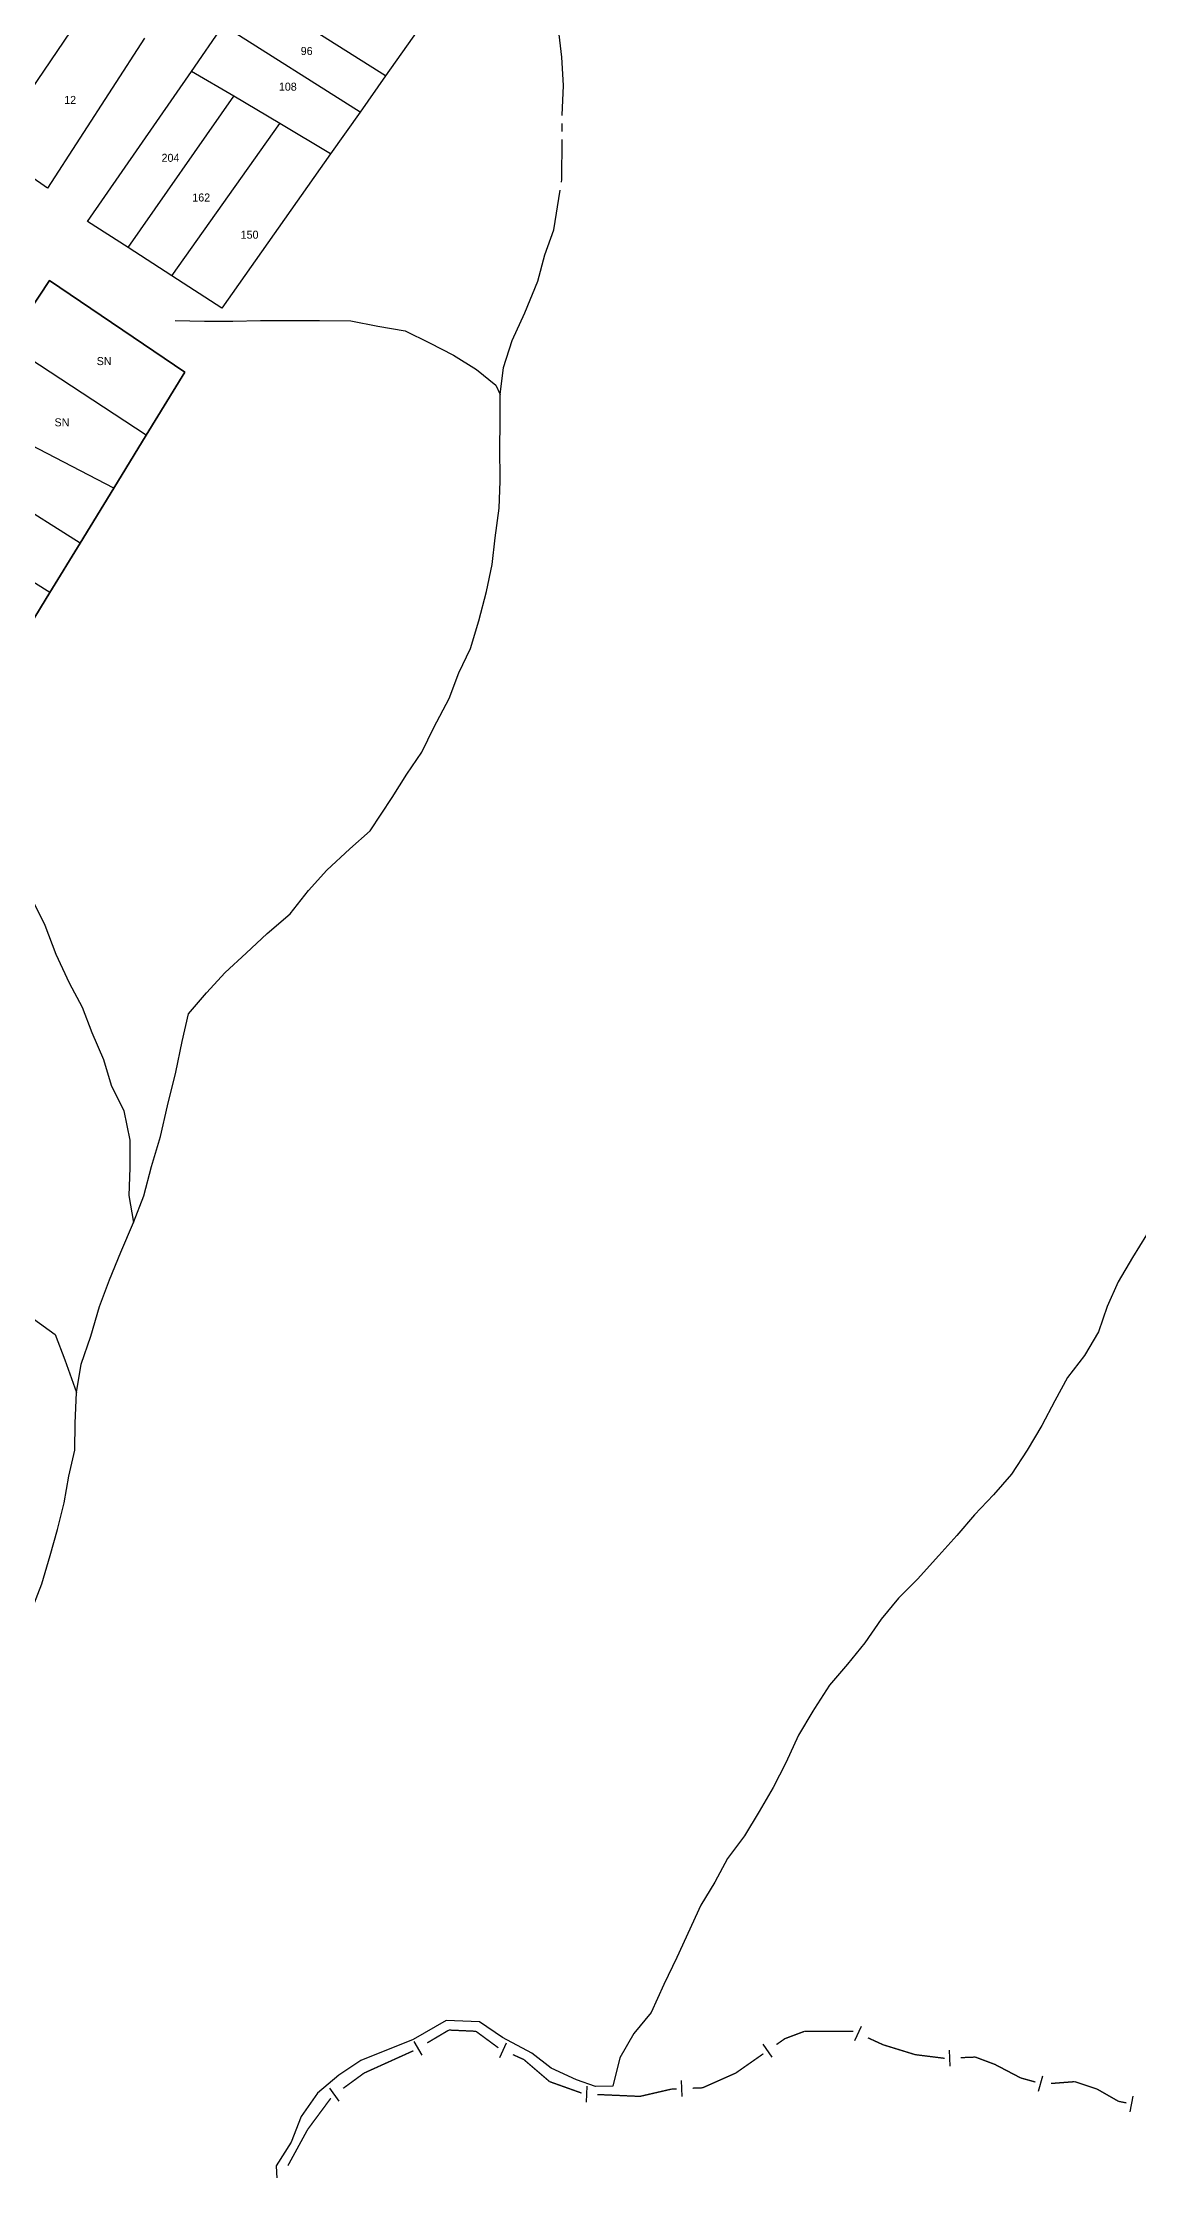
# Model space of a CAD drawing. Extents: x 209193 to 212081, y 4877574 to 4880493.
# Drawn here: x 210606.3 to 210811.7, y 4877821.3 to 4878220.3 of the extents above; entities that cross this region are included whole.
import ezdxf
from ezdxf.enums import TextEntityAlignment as Align

# ---------------------------------------------------------------- set-up
doc = ezdxf.new("R2010")
doc.units = 0
doc.header["$LTSCALE"] = 1.5
doc.header["$MEASUREMENT"] = 0
doc.linetypes.add('TRACO_13', pattern=[8, 5, -1, 1, -1])
for name, color, linetype in [('CD_MALHA_LOTES', 7, 'CONTINUOUS'), ('HD-CURSO-INTER', 170, 'CONTINUOUS'), ('HD-CURSO-PERENE', 170, 'CONTINUOUS'), ('LM-LIM-SETORES-BAIRROS', 250, 'CONTINUOUS'), ('RU-QUADRA', 210, 'CONTINUOUS'), ('Th_NmrPort', 1, 'CONTINUOUS')]:
    doc.layers.add(name, color=color, linetype=linetype)

msp = doc.modelspace()

# ---------------------------------------------------------------- linework, layer by layer
at = {"layer": 'CD_MALHA_LOTES', "linetype": 'Continuous', "flags": 128}
for points in [[(210596.561436, 4878200.3511), (210615.318031, 4878227.908866)], [(210670.573046, 4878214.040271), (210644.885047, 4878230.301784)], [(210634.190502, 4878214.886223), (210640.167676, 4878223.501969)], [(210665.82128, 4878207.265706), (210640.167676, 4878223.501969)], [(210676.660209, 4878222.641291), (210670.573046, 4878214.040271)], [(210625.39255, 4878221.143877), (210607.238267, 4878192.992743)], [(210614.68808, 4878186.774623), (210634.190502, 4878214.886223)], [(210642.135841, 4878210.232884), (210634.190502, 4878214.886223)], [(210670.573046, 4878214.040271), (210665.82128, 4878207.265706)], [(210622.308919, 4878181.854842), (210642.135841, 4878210.232884)], [(210650.753161, 4878205.126324), (210642.135841, 4878210.232884)], [(210665.82128, 4878207.265706), (210660.284776, 4878199.411887)], [(210630.492944, 4878176.571484), (210650.753161, 4878205.126324)], [(210660.284776, 4878199.411887), (210650.753161, 4878205.126324)], [(210607.238267, 4878192.992743), (210596.561436, 4878200.3511)], [(210660.284776, 4878199.411887), (210639.901721, 4878170.497463)], [(210622.308919, 4878181.854842), (210614.68808, 4878186.774623)], [(210630.492944, 4878176.571484), (210622.308919, 4878181.854842)], [(210599.734669, 4878163.743789), (210607.556294, 4878175.672731)], [(210607.556294, 4878175.672731), (210632.9478, 4878158.484635)], [(210639.901721, 4878170.497463), (210630.492944, 4878176.571484)], [(210625.737581, 4878146.715426), (210599.734669, 4878163.743789)], [(210632.9478, 4878158.484635), (210625.737581, 4878146.715426)], [(210619.66609, 4878136.739088), (210591.595909, 4878151.331178)], [(210625.737581, 4878146.715426), (210619.66609, 4878136.739088)], [(210613.313304, 4878126.435337), (210586.408248, 4878143.419355)], [(210619.66609, 4878136.739088), (210613.313304, 4878126.435337)], [(210607.667094, 4878117.219054), (210580.40916, 4878134.270007)], [(210613.313304, 4878126.435337), (210607.667094, 4878117.219054)], [(210607.667094, 4878117.219054), (210601.121041, 4878106.533961)]]:
    msp.add_lwpolyline(points, dxfattribs=at)
at = {"layer": 'HD-CURSO-INTER', "linetype": 'TRACO_13'}
for points in [[(210612.67331, 4877967.180778, 4.4751), (210613.553434, 4877972.52098, 4.4751), (210615.313519, 4877977.731184, 4.4751), (210616.953621, 4877983.311402, 4.4751), (210618.803697, 4877988.301599, 4.4751), (210620.983766, 4877993.511808, 4.4751), (210623.323839, 4877999.05203, 4.4751), (210625.243912, 4878004.042228, 4.4751), (210626.734018, 4878009.592443, 4.4751), (210628.414119, 4878015.222662, 4.4751), (210629.714237, 4878020.922881, 4.4751), (210631.244366, 4878027.263125, 4.4751), (210632.464488, 4878033.003344, 4.4751), (210633.614596, 4878038.183543, 4.4751), (210637.004582, 4878042.153717, 4.4751), (210640.494559, 4878045.963886, 4.4751), (210644.434514, 4878049.584051, 4.4751), (210648.394468, 4878053.254219, 4.4751), (210652.694411, 4878056.944391, 4.4751), (210656.144406, 4878061.30458, 4.4751), (210659.584386, 4878065.144749, 4.4751), (210663.894337, 4878069.154933, 4.4751), (210667.724287, 4878072.495088, 4.4751), (210671.804314, 4878078.765351, 4.4751), (210674.544338, 4878083.155535, 4.4751), (210677.36435, 4878087.28571, 4.4751), (210679.644398, 4878091.885897, 4.4751), (210682.494448, 4878097.33612, 4.4751), (210684.354517, 4878102.10631, 4.4751), (210686.484569, 4878106.666494, 4.4751), (210688.094662, 4878111.896698, 4.4751), (210689.48477, 4878117.39691, 4.4751), (210690.554878, 4878122.457104, 4.4751), (210691.125003, 4878127.427289, 4.4751), (210691.895137, 4878132.977498, 4.4751), (210692.045282, 4878138.067685, 4.4751), (210692.033512, 4878144.583236, 4.4751), (210692.055597, 4878148.758073, 4.4751), (210692.09576, 4878154.308276, 4.4751), (210692.685886, 4878159.348464, 4.4751), (210694.315974, 4878164.448664, 4.4751), (210696.716034, 4878169.628873, 4.4751), (210699.106116, 4878175.549109, 4.4751), (210700.466209, 4878180.4793, 4.4751), (210702.126284, 4878185.209487, 4.4751), (210703.64, 4878194.65, 4.48), (210703.726856, 4878206.660281, 4.4751), (210703.947012, 4878212.220485, 4.4751), (210703.627181, 4878217.530676, 4.4751), (210703.027363, 4878222.880865, 4.4751)], [(210631.148534, 4878168.168249, 4.4751), (210636.638319, 4878168.088294, 4.4751), (210641.968112, 4878168.08834, 4.4751), (210647.127914, 4878168.168388, 4.4751), (210652.737697, 4878168.168437, 4.4751), (210658.177486, 4878168.168484, 4.4751), (210664.077255, 4878168.098533, 4.4751), (210669.127029, 4878167.098541, 4.4751), (210674.246805, 4878166.228554, 4.4751), (210678.836561, 4878164.008513, 4.4751), (210683.336318, 4878161.688468, 4.4751), (210687.626072, 4878159.008408, 4.4751), (210691.27701, 4878156.037494, 4.4751), (210692.09576, 4878154.308276, 4.4751)], [(210579.348309, 4878092.535047, 4.662019), (210582.138084, 4878088.594928, 4.642343), (210584.937849, 4878084.334797, 4.534127), (210588.557597, 4878080.544691, 4.524289), (210589.405654, 4878079.657734, 4.524289), (210592.097346, 4878076.714583, 4.524289), (210594.867115, 4878072.524454, 4.504613), (210597.776877, 4878068.284325, 4.484938), (210601.196622, 4878064.164205, 4.484938), (210604.276373, 4878059.764072, 4.484938), (210606.716131, 4878054.803913, 4.484938), (210608.745893, 4878049.403734, 4.484938), (210611.295634, 4878043.983559, 4.484938), (210613.685406, 4878039.413414, 4.484938), (210615.525195, 4878034.703258, 4.484938), (210617.73496, 4878029.653094, 4.484938), (210619.124763, 4878024.80293, 4.484938), (210621.504529, 4878020.012776, 4.484938), (210622.674321, 4878014.512586, 4.484938), (210622.674167, 4878009.302397, 4.484938), (210622.454024, 4878004.162208, 4.484938), (210623.323839, 4877999.05203, 4.484938)], [(210559.026529, 4878005.67171, 4.809587), (210563.766293, 4878003.901687, 4.809587), (210568.256032, 4878000.96162, 4.760397), (210572.70578, 4877998.26156, 4.691532), (210577.245531, 4877995.80151, 4.681695), (210582.315285, 4877994.131494, 4.632505), (210587.065031, 4877991.771449, 4.632505), (210591.324775, 4877988.711375, 4.642343), (210595.734528, 4877986.161321, 4.524289), (210600.324291, 4877984.141287, 4.484938), (210604.564033, 4877981.00121, 4.484938), (210608.633788, 4877978.061138, 4.484938), (210610.433579, 4877973.340982, 4.484938), (210612.67331, 4877967.180778, 4.484938)]]:
    msp.add_polyline3d(points, dxfattribs=at)
at = {"layer": 'HD-CURSO-PERENE', "linetype": 'Continuous'}
for points in [[(210813.266402, 4877996.783601, 3.530668), (210810.646378, 4877992.513423, 3.530668), (210807.916349, 4877987.963234, 3.530668), (210805.886291, 4877983.343048, 3.530668), (210804.246214, 4877978.592861, 3.530668), (210801.616184, 4877974.122676, 3.530668), (210798.456186, 4877970.032499, 3.520831), (210796.046149, 4877965.632318, 3.461804), (210793.626106, 4877961.002129, 3.461804), (210790.876076, 4877956.361936, 3.442128), (210787.916059, 4877951.901748, 3.442128), (210784.536075, 4877948.011577, 3.442128), (210781.0061, 4877944.231409, 3.442128), (210777.666116, 4877940.371239, 3.442128), (210774.306137, 4877936.661075, 3.442128), (210770.326158, 4877932.180878, 3.442128), (210766.746192, 4877928.630717, 3.43229), (210763.486202, 4877924.680545, 3.412614), (210760.456188, 4877920.240357, 3.392939), (210757.196198, 4877916.270185, 0), (210753.836212, 4877912.330012, 3.107642), (210750.976192, 4877907.929827, 3.107642), (210750.681341, 4877907.433745, 3.107642)], [(210595.767978, 4877907.438901, 4.4751), (210598.132242, 4877911.958642, 4.4751), (210600.802276, 4877916.608835, 4.4751), (210602.802341, 4877921.429028, 4.4751), (210604.322435, 4877926.609229, 4.4751), (210606.152502, 4877931.299416, 4.4751), (210607.6826, 4877936.609622, 4.4751), (210609.11269, 4877941.539814, 4.4751), (210610.332789, 4877946.490005, 4.4751), (210611.192903, 4877951.480194, 4.4751), (210612.313006, 4877956.410383, 4.4751), (210612.403151, 4877961.430566, 4.4751), (210612.67331, 4877967.180778, 4.4751)], [(210750.681341, 4877907.433745, 3.107642), (210748.01616, 4877902.94962, 3.107642), (210745.626099, 4877897.74941, 3.107642), (210743.256056, 4877893.169223, 3.107642), (210740.646023, 4877888.629035, 3.107642), (210737.855996, 4877884.068845, 3.107642), (210734.705993, 4877879.838664, 3.107642), (210732.335954, 4877875.408482, 3.107642), (210729.705927, 4877871.0483, 3.107642), (210725.183549, 4877861.250145, 3.104805), (210722.736793, 4877856.193077, 3.104805), (210720.406881, 4877850.923381, 3.104805), (210717.146776, 4877847.013626, 3.104805), (210714.496781, 4877842.453896, 3.104805), (210713.216988, 4877837.14419, 3.104805), (210709.913885, 4877837.095952, 3.134751), (210706.408044, 4877838.33996, 3.134751), (210701.658195, 4877840.488701, 3.134751), (210698.039263, 4877843.315992, 3.134751), (210692.497772, 4877846.256375, 3.134751), (210688.20029, 4877849.196758, 3.134751), (210681.98025, 4877849.422941, 3.134751), (210675.76021, 4877845.9171, 3.134751), (210665.921237, 4877841.958893, 3.134751), (210661.851142, 4877839.224716, 3.134751), (210657.84092, 4877835.824944, 3.134751), (210654.780866, 4877831.465209, 3.134751), (210652.860971, 4877826.635485, 3.134751), (210650.100957, 4877822.185752, 3.134751), (210650.381374, 4877816.326054, 3.134751)]]:
    msp.add_polyline3d(points, dxfattribs=at)
at = {"layer": 'LM-LIM-SETORES-BAIRROS', "const_width": 0.25}
for points in [[(210678.413367, 4877845.265248), (210681.854533, 4877847.304458)], [(210681.854533, 4877847.304458), (210682.456906, 4877847.66142)], [(210682.456906, 4877847.66142), (210686.752274, 4877847.466174)], [(210686.752274, 4877847.466174), (210687.52382, 4877847.431106)], [(210687.52382, 4877847.431106), (210691.732376, 4877844.330064)], [(210748.327205, 4877847.128977), (210749.132883, 4877847.431106)], [(210749.132883, 4877847.431106), (210758.272418, 4877847.432453)], [(210666.565223, 4877839.600421), (210675.808515, 4877843.78191)], [(210743.870954, 4877844.945389), (210744.690186, 4877845.518852)], [(210744.690186, 4877845.518852), (210745.447855, 4877846.04922)], [(210745.447855, 4877846.04922), (210748.327205, 4877847.128977)], [(210761.006243, 4877846.211577), (210763.733437, 4877844.961613)], [(210763.733437, 4877844.961613), (210763.872995, 4877844.897649)], [(210763.872995, 4877844.897649), (210769.46094, 4877843.178281)], [(210665.874994, 4877839.096023), (210666.565223, 4877839.600421)], [(210694.445918, 4877843.060949), (210696.269761, 4877842.24022)], [(210696.269761, 4877842.24022), (210696.506076, 4877842.133878)], [(210696.506076, 4877842.133878), (210700.864862, 4877838.397776)], [(210730.0168, 4877836.83665), (210735.61437, 4877839.324459)], [(210735.61437, 4877839.324459), (210736.235284, 4877839.600421)], [(210736.235284, 4877839.600421), (210741.413258, 4877843.225003)], [(210769.46094, 4877843.178281), (210769.861165, 4877843.055135)], [(210769.861165, 4877843.055135), (210774.407045, 4877842.486899)], [(210774.407045, 4877842.486899), (210775.388707, 4877842.364192)], [(210775.388707, 4877842.364192), (210775.399397, 4877842.36462)], [(210778.397, 4877842.484525), (210780.395402, 4877842.564463)], [(210780.395402, 4877842.564463), (210781.146564, 4877842.594507)], [(210781.146564, 4877842.594507), (210784.187983, 4877841.453974)], [(210784.187983, 4877841.453974), (210784.831592, 4877841.212621)], [(210784.831592, 4877841.212621), (210789.537683, 4877838.747525)], [(210662.645429, 4877836.735957), (210665.874994, 4877839.096023)], [(210700.864862, 4877838.397776), (210701.342675, 4877837.988222)], [(210701.342675, 4877837.988222), (210707.342214, 4877835.845529)], [(210710.311988, 4877835.574287), (210717.305236, 4877835.26689)], [(210718.270773, 4877835.224451), (210724.149792, 4877836.581148)], [(210724.149792, 4877836.581148), (210724.258943, 4877836.606336)], [(210724.258943, 4877836.606336), (210725.146214, 4877836.641827)], [(210728.143817, 4877836.761732), (210729.143018, 4877836.801701)], [(210729.143018, 4877836.801701), (210730.0168, 4877836.83665)], [(210789.537683, 4877838.747525), (210789.668191, 4877838.679164)], [(210789.668191, 4877838.679164), (210792.416791, 4877837.915664)], [(210795.359329, 4877837.646477), (210799.347546, 4877837.953264)], [(210799.347546, 4877837.953264), (210799.802018, 4877837.988222)], [(210799.802018, 4877837.988222), (210803.164328, 4877836.867452)], [(210803.164328, 4877836.867452), (210803.947675, 4877836.606336)], [(210803.947675, 4877836.606336), (210807.571965, 4877834.535313)], [(210655.970767, 4877829.005966), (210660.316225, 4877834.872334)], [(210717.305236, 4877835.26689), (210718.270773, 4877835.224451)], [(210807.571965, 4877834.535313), (210807.978174, 4877834.303194)], [(210807.978174, 4877834.303194), (210809.480569, 4877834.002715)], [(210652.283845, 4877822.246608), (210655.635809, 4877828.391877)], [(210655.635809, 4877828.391877), (210655.970767, 4877829.005966)]]:
    msp.add_lwpolyline(points, dxfattribs=at)
at = {"layer": 'LM-LIM-SETORES-BAIRROS'}
for points in [[(210758.563131, 4877845.68129), (210759.813095, 4877848.408484)], [(210677.457488, 4877842.955206), (210675.92808, 4877845.536081)], [(210692.006528, 4877842.513796), (210693.237622, 4877845.249561)], [(210743.092683, 4877842.569617), (210741.372297, 4877845.027313)], [(210776.458551, 4877840.905787), (210776.338645, 4877843.90339)], [(210661.915671, 4877834.344837), (210660.145622, 4877836.767011)], [(210708.248047, 4877834.163561), (210708.379788, 4877837.160667)], [(210726.205367, 4877835.182994), (210726.085462, 4877838.180597)], [(210792.978844, 4877836.202743), (210793.781775, 4877839.093297)], [(210810.166975, 4877832.335727), (210810.755324, 4877835.277469)]]:
    msp.add_lwpolyline(points, dxfattribs=at)
at = {"layer": 'RU-QUADRA', "linetype": 'Continuous', "flags": 128}
msp.add_lwpolyline([(210685.541602, 4878288.905827), (210710.436083, 4878270.554126), (210704.868776, 4878262.656612), (210699.513375, 4878255.059696), (210694.286099, 4878247.644533), (210687.775722, 4878238.318965), (210681.715012, 4878229.811792), (210676.660209, 4878222.641291), (210670.573046, 4878214.040271), (210665.82128, 4878207.265706), (210660.284776, 4878199.411887), (210639.901721, 4878170.497463), (210630.492944, 4878176.571484), (210622.308919, 4878181.854842), (210614.68808, 4878186.774623), (210634.190502, 4878214.886223), (210640.167676, 4878223.501969), (210644.885047, 4878230.301784), (210650.891183, 4878238.959276), (210656.114904, 4878246.488964), (210662.397102, 4878255.544386), (210668.3285, 4878264.094147), (210673.753546, 4878271.914034), (210678.827792, 4878279.228262)], close=True, dxfattribs=at)
for points in [[(210625.39255, 4878221.143877), (210607.238267, 4878192.992743), (210596.561436, 4878200.3511), (210587.82551, 4878206.586618), (210580.283096, 4878211.86823), (210568.906559, 4878219.834704), (210561.28461, 4878225.167517)], [(210601.121041, 4878106.533961), (210607.667094, 4878117.219054), (210613.313304, 4878126.435337), (210619.66609, 4878136.739088), (210625.737581, 4878146.715426), (210632.9478, 4878158.484635), (210607.556294, 4878175.672731), (210599.734669, 4878163.743789)]]:
    msp.add_lwpolyline(points, dxfattribs=at)

# ---------------------------------------------------------------- texts
at = {"layer": 'Th_NmrPort', "color": 1}
for s, p in [('96', (210654.681639, 4878218.722287)), ('108', (210650.588242, 4878212.024002)), ('12', (210610.343348, 4878209.543173)), ('204', (210628.593184, 4878198.691269)), ('162', (210634.361152, 4878191.248729)), ('150', (210643.421739, 4878184.273921)), ('SN', (210616.430844, 4878160.57541)), ('SN', (210608.5288, 4878149.100654))]:
    msp.add_text(s, height=1.5, dxfattribs=at).set_placement(p, align=Align.MIDDLE_LEFT)

doc.saveas('drawing.dxf')
